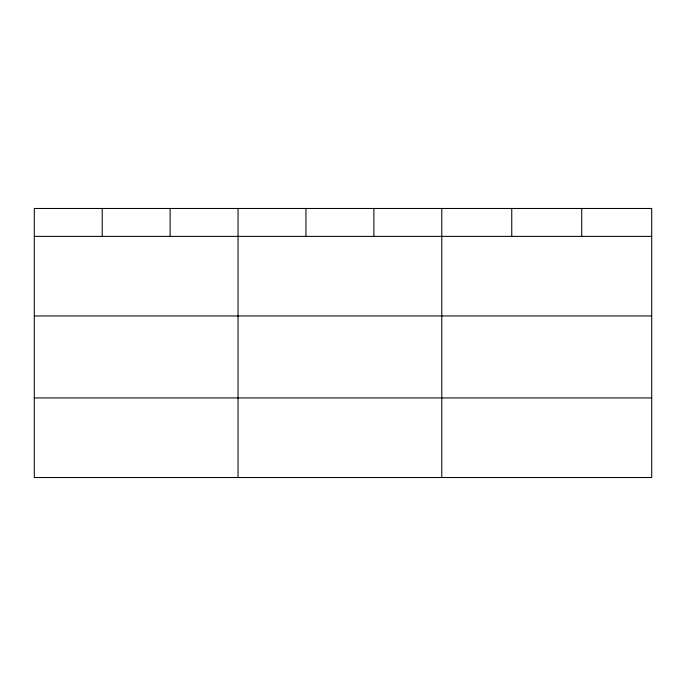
<?xml version="1.0" encoding="UTF-8"?>
<svg xmlns="http://www.w3.org/2000/svg" width="686" height="686" viewBox="0 0 686 686"><rect width="100%" height="100%" fill="white"/><g stroke="black" fill="none" stroke-linecap="round" stroke-linejoin="round"><path stroke-width="1.03" d="M34.3 236.378L651.7 236.378M34.3 315.954L651.7 315.954M34.3 397.94L651.7 397.94M581.728 208.475L581.728 236.378M511.756 208.475L511.756 236.378M441.784 208.475L441.784 477.525M373.87 208.475L373.87 236.378M305.956 208.475L305.956 236.378M238.042 208.475L238.042 477.525M170.128 208.475L170.128 236.378M102.214 208.475L102.214 236.378M651.7 208.475L34.3 208.475L34.3 477.525L651.7 477.525L651.7 208.475"/></g></svg>
